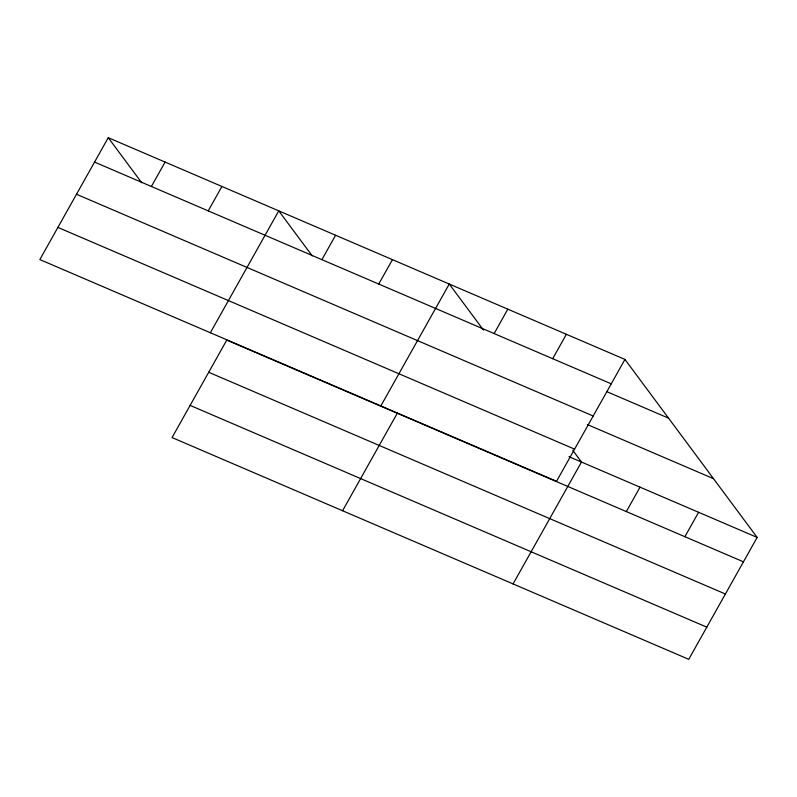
<?xml version="1.0" encoding="UTF-8"?>
<svg xmlns="http://www.w3.org/2000/svg" width="797" height="797" viewBox="0 0 797 797"><rect width="100%" height="100%" fill="white"/><g stroke="black" fill="none" stroke-linecap="round" stroke-linejoin="round"><path stroke-width="1.2" d="M108.253 137.682L39.85 259.573L556.535 481.308L624.938 359.427L108.253 137.682L141.697 182.722M151.39 186.478L165.089 162.08M208.226 210.876L221.925 186.468M210.358 332.748L278.761 210.856L312.205 255.897M321.898 259.653L335.597 235.245M378.734 284.051L392.433 259.643M380.866 405.922L449.269 284.031L483.44 330.048M342.571 510.747L397.275 413.264M494.13 333.564L507.819 309.166M552.68 358.7L566.378 334.292M513.079 583.922L581.481 462.041L572.754 450.285M626.342 511.574L640.031 487.166M684.892 536.7L698.59 512.302M624.938 359.427L757.15 537.427L688.747 659.318L172.062 437.573L226.766 340.1L743.452 561.835M94.554 162.09L611.239 383.825M606.637 391.586L668.563 418.166M76.502 194.259L593.187 415.994M587.399 424.562L713.524 478.688M57.902 227.404L574.587 449.139M568.968 456.671L757.15 537.427M208.714 372.269L725.4 594.004M190.114 405.404L706.8 627.149"/></g></svg>
